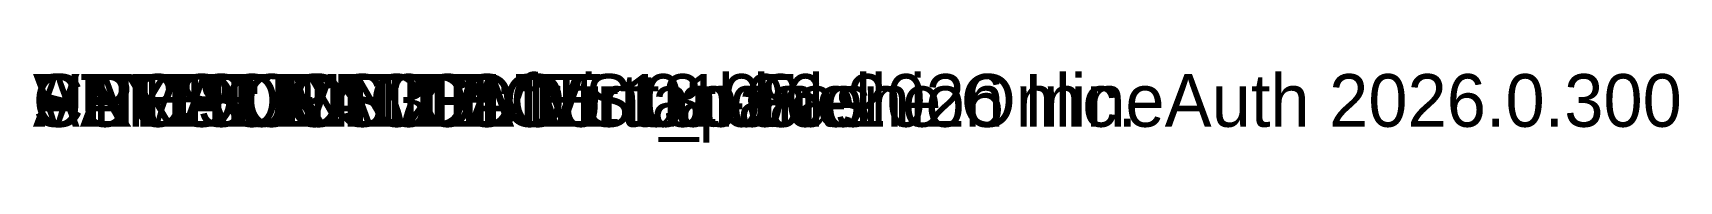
# Model space of a CAD drawing. Extents: x -290 to 291, y 0 to 1623.
# Drawn here: x 0 to 7.81, y -0.08 to 0.26 of the extents above.
import ezdxf

# ---------------------------------------------------------------- set-up
doc = ezdxf.new("R2010")
doc.units = 0

msp = doc.modelspace()

# ---------------------------------------------------------------- texts
at = {"layer": '1'}
for s in ['AUTHOR: CLO Virtual Fashion Inc.', 'VERSION: 3', 'STYLE NAME: front_panel', 'SAMPLE SIZE: M', 'CREATION DATE: 01-06-2026', 'CREATION TIME: 13:08', 'UNITS: METRIC', 'PRODUCT: CLO Standalone OnlineAuth 2026.0.300']:
    msp.add_text(s, height=0.25, dxfattribs=at).set_placement((0, 0))

doc.saveas('drawing.dxf')
